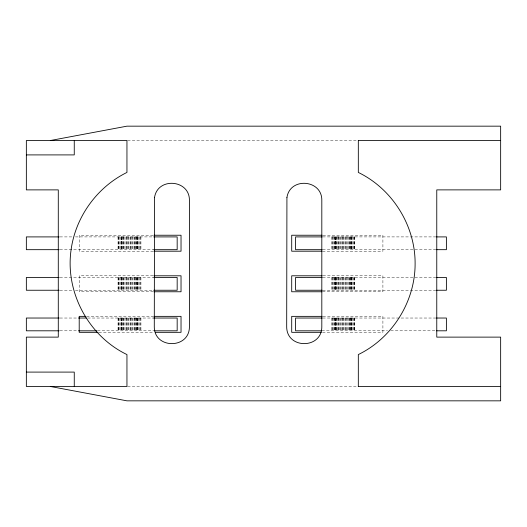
<?xml version="1.0" encoding="UTF-8"?>
<svg xmlns="http://www.w3.org/2000/svg" width="527" height="527" viewBox="0 0 527 527"><rect width="100%" height="100%" fill="white"/><g stroke="black" fill="none" stroke-linecap="round" stroke-linejoin="round"><path stroke-width="0.4" stroke-dasharray="2.63 1.98" d="M127.633 140.531L357.425 140.531M153.113 235.233L79.208 235.233L79.208 251.201L153.113 251.201M322.932 235.233L382.905 235.233L382.905 251.201L322.932 251.201M59.887 236.906L72.199 236.906M75.433 236.906L153.818 236.906M322.708 236.906L435.757 236.906M59.887 249.679L153.818 249.679M322.708 249.679L435.757 249.679M153.113 275.799L79.208 275.799L79.208 291.767L153.113 291.767M322.932 275.799L382.905 275.799L382.905 291.767L322.932 291.767M59.887 277.465L153.818 277.465M322.708 277.465L435.757 277.465M59.887 290.245L72.199 290.245M75.433 290.245L153.818 290.245M322.708 290.245L435.757 290.245M86.599 316.358L153.113 316.358M322.932 316.358L382.905 316.358L382.905 332.326L322.109 332.326M59.887 318.031L78.747 318.031M87.699 318.031L153.818 318.031M322.708 318.031L435.757 318.031M59.887 330.804L78.747 330.804M97.521 330.804L153.818 330.804M321.885 330.804L387.49 330.804M390.718 330.804L435.757 330.804M98.918 332.326L153.93 332.326M127.633 386.469L357.425 386.469M354.691 236.906L354.691 249.679M354.691 277.465L354.691 290.245M354.691 318.031L354.691 330.804M354.533 236.906L354.533 249.679M354.533 277.465L354.533 290.245M354.533 318.031L354.533 330.804M354.058 236.906L354.058 249.679M354.058 277.465L354.058 290.245M354.058 318.031L354.058 330.804M353.281 236.906L353.281 249.679M353.281 277.465L353.281 290.245M353.281 318.031L353.281 330.804M352.227 236.906L352.227 249.679M352.227 277.465L352.227 290.245M352.227 318.031L352.227 330.804M351.496 236.906L351.496 249.679M351.496 277.465L351.496 290.245M351.496 318.031L351.496 330.804M351.384 236.906L351.384 249.679M351.384 277.465L351.384 290.245M351.384 318.031L351.384 330.804M351.041 236.906L351.041 249.679M351.041 277.465L351.041 290.245M351.041 318.031L351.041 330.804M350.923 236.906L350.923 249.679M350.923 277.465L350.923 290.245M350.923 318.031L350.923 330.804M350.481 236.906L350.481 249.679M350.481 277.465L350.481 290.245M350.481 318.031L350.481 330.804M349.717 236.906L349.717 249.679M349.717 277.465L349.717 290.245M349.717 318.031L349.717 330.804M349.401 236.906L349.401 249.679M349.401 277.465L349.401 290.245M349.401 318.031L349.401 330.804M348.775 236.906L348.775 249.679M348.775 277.465L348.775 290.245M348.775 318.031L348.775 330.804M347.708 236.906L347.675 249.679M347.675 277.465L347.708 290.245M347.708 318.031L347.675 330.804M346.456 236.906L346.456 249.679M346.456 277.465L346.456 290.245M346.456 318.031L346.456 330.804M345.89 236.906L345.89 249.679M345.89 277.465L345.89 290.245M345.89 318.031L345.89 330.804M345.139 236.906L345.139 249.679M345.139 277.465L345.139 290.245M345.139 318.031L345.139 330.804M343.993 236.906L343.993 249.679M343.993 277.465L343.993 290.245M343.993 318.031L343.993 330.804M343.775 236.906L343.775 249.679M343.775 277.465L343.775 290.245M343.775 318.031L343.775 330.804M342.392 236.906L342.392 249.679M342.392 277.465L342.392 290.245M342.392 318.031L342.392 330.804M342.082 236.906L342.082 249.679M342.082 277.465L342.082 290.245M342.082 318.031L342.082 330.804M341.028 236.906L341.028 249.679M341.028 277.465L341.028 290.245M341.028 318.031L341.028 330.804M340.192 236.906L340.192 249.679M340.192 277.465L340.192 290.245M340.192 318.031L340.192 330.804M339.731 236.906L339.731 249.679M339.731 277.465L339.731 290.245M339.731 318.031L339.731 330.804M338.525 236.906L338.525 249.679M338.525 277.465L338.525 290.245M338.525 318.031L338.525 330.804M338.393 236.906L338.393 249.679M338.393 277.465L338.393 290.245M338.393 318.031L338.393 330.804M337.451 236.906L337.451 249.679M337.451 277.465L337.451 290.245M337.451 318.031L337.451 330.804M336.727 236.906L336.727 249.679M336.727 277.465L336.727 290.245M336.727 318.031L336.727 330.804M336.536 236.906L336.536 249.679M336.536 277.465L336.536 290.245M336.536 318.031L336.536 330.804M335.804 236.906L335.804 249.679M335.804 277.465L335.804 290.245M335.804 318.031L335.804 330.804M335.277 236.906L335.277 249.679M335.277 277.465L335.277 290.245M335.277 318.031L335.277 330.804M335.238 236.906L335.238 249.679M335.238 277.465L335.238 290.245M335.238 318.031L335.238 330.804M335.047 236.906L335.047 249.679M335.047 277.465L335.047 290.245M335.047 318.031L335.047 330.804M334.968 236.906L334.968 249.679M334.968 277.465L334.968 290.245M334.968 318.031L334.968 330.804M334.895 236.906L334.895 249.679M334.895 277.465L334.895 290.245M334.895 318.031L334.895 330.804M333.966 236.906L333.966 249.679M333.966 277.465L333.966 290.245M333.966 318.031L333.966 330.804M332.959 236.906L332.959 249.679M332.959 277.465L332.959 290.245M332.959 318.031L332.959 330.804M332.227 236.906L332.227 249.679M332.227 277.465L332.227 290.245M332.227 318.031L332.227 330.804M331.806 236.906L331.806 249.679M331.806 277.465L331.806 290.245M331.806 318.031L331.806 330.804M140.933 236.906L140.933 249.679M140.933 277.465L140.933 290.245M140.933 318.031L140.933 330.804M140.511 236.906L140.511 249.679M140.511 277.465L140.511 290.245M140.511 318.031L140.511 330.804M139.78 236.906L139.78 249.679M139.78 277.465L139.78 290.245M139.78 318.031L139.78 330.804M138.772 236.906L138.772 249.679M138.772 277.465L138.772 290.245M138.772 318.031L138.772 330.804M137.771 236.906L137.85 249.679M137.771 277.465L137.85 290.245M137.85 318.031L137.771 330.804M137.699 236.906L137.699 249.679M137.699 277.465L137.699 290.245M137.699 318.031L137.699 330.804M137.501 236.906L137.461 249.679M137.501 277.465L137.461 290.245M137.461 318.031L137.501 330.804M136.934 236.906L136.934 249.679M136.934 277.465L136.934 290.245M136.934 318.031L136.934 330.804M136.203 236.906L136.203 249.679M136.203 277.465L136.203 290.245M136.203 318.031L136.203 330.804M136.012 236.906L136.012 249.679M136.012 277.465L136.012 290.245M136.012 318.031L136.012 330.804M135.287 236.906L135.287 249.679M135.287 277.465L135.287 290.245M135.287 318.031L135.287 330.804M134.345 236.906L134.345 249.679M134.345 277.465L134.345 290.245M134.345 318.031L134.345 330.804M134.214 236.906L134.214 249.679M134.214 277.465L134.214 290.245M134.214 318.031L134.214 330.804M133.008 236.906L133.008 249.679M133.008 277.465L133.008 290.245M133.008 318.031L133.008 330.804M132.547 236.906L132.547 249.679M132.547 277.465L132.547 290.245M132.547 318.031L132.547 330.804M131.71 236.906L131.71 249.679M131.71 277.465L131.71 290.245M131.71 318.031L131.71 330.804M130.663 236.906L130.663 249.679M130.663 277.465L130.663 290.245M130.663 318.031L130.663 330.804M130.347 236.906L130.347 249.679M130.347 277.465L130.347 290.245M130.347 318.031L130.347 330.804M128.963 236.906L128.963 249.679M128.963 277.465L128.963 290.245M128.963 318.031L128.963 330.804M128.746 236.906L128.746 249.679M128.746 277.465L128.746 290.245M128.746 318.031L128.746 330.804M127.6 236.906L127.6 249.679M127.6 277.465L127.6 290.245M127.6 318.031L127.6 330.804M126.855 236.906L126.855 249.679M126.855 277.465L126.855 290.245M126.855 318.031L126.855 330.804M126.282 236.906L126.282 249.679M126.282 277.465L126.282 290.245M126.282 318.031L126.282 330.804M125.064 236.906L125.037 249.679M125.064 277.465L125.037 290.245M125.064 318.031L125.037 330.804M123.964 236.906L123.964 249.679M123.964 277.465L123.964 290.245M123.964 318.031L123.964 330.804M123.338 236.906L123.338 249.679M123.338 277.465L123.338 290.245M123.338 318.031L123.338 330.804M123.022 236.906L123.022 249.679M123.022 277.465L123.022 290.245M123.022 318.031L123.022 330.804M122.257 236.906L122.257 249.679M122.257 277.465L122.257 290.245M122.257 318.031L122.257 330.804M121.823 236.906L121.823 249.679M121.823 277.465L121.823 290.245M121.823 318.031L121.823 330.804M121.697 236.906L121.697 249.679M121.697 277.465L121.697 290.245M121.697 318.031L121.697 330.804M121.355 236.906L121.355 249.679M121.355 277.465L121.355 290.245M121.355 318.031L121.355 330.804M121.243 236.906L121.243 249.679M121.243 277.465L121.243 290.245M121.243 318.031L121.243 330.804M120.512 236.906L120.512 249.679M120.512 277.465L120.512 290.245M120.512 318.031L120.512 330.804M119.458 236.906L119.458 249.679M119.458 277.465L119.458 290.245M119.458 318.031L119.458 330.804M118.68 236.906L118.68 249.679M118.68 277.465L118.68 290.245M118.68 318.031L118.68 330.804M118.206 236.906L118.206 249.679M118.206 277.465L118.206 290.245M118.206 318.031L118.206 330.804M118.048 236.906L118.048 249.679M118.048 277.465L118.048 290.245M118.048 318.031L118.048 330.804"/><path stroke-width="0.79" d="M50.302 140.531L126.948 126.164L500.65 126.164L500.65 189.878L436.771 189.878L436.771 337.122L500.65 337.122L500.65 400.836L126.948 400.836L50.302 386.469M358.248 140.531L500.65 140.531M26.35 154.905L74.261 154.905L74.261 140.531M153.93 235.233L181.031 235.233L181.031 251.201L153.93 251.201M322.109 235.233L291.708 235.233L291.708 251.201L322.109 251.201M59.096 236.906L26.35 236.906L26.35 249.679L59.096 249.679M153.818 236.906L177.171 236.906L177.171 249.679L153.818 249.679M322.142 236.906L295.568 236.906L295.568 249.679L322.142 249.679M436.567 236.906L446.389 236.906L446.389 249.679L436.567 249.679M153.93 275.799L181.031 275.799L181.031 291.767L153.93 291.767M322.109 275.799L291.708 275.799L291.708 291.767L322.109 291.767M59.096 277.465L26.35 277.465L26.35 290.245L59.096 290.245M153.818 277.465L177.171 277.465L177.171 290.245L153.818 290.245M322.142 277.465L295.568 277.465L295.568 290.245L322.142 290.245M436.567 277.465L446.389 277.465L446.389 290.245L436.567 290.245M85.776 316.358L79.208 316.358L79.208 332.326L98.094 332.326M153.93 316.358L181.031 316.358L181.031 332.326L155.577 332.326M322.109 316.358L291.708 316.358L291.708 332.326L321.286 332.326M59.096 318.031L26.35 318.031L26.35 330.804L59.096 330.804M78.707 318.031L86.118 318.031M153.818 318.031L177.171 318.031L177.171 330.804L154.622 330.804M322.142 318.031L295.568 318.031L295.568 330.804L321.338 330.804M436.567 318.031L446.389 318.031L446.389 330.804L436.567 330.804M78.707 330.804L96.764 330.804M26.35 372.095L74.261 372.095L74.261 386.469M358.248 386.469L500.65 386.469M358.32 140.531L358.32 172.434C392.457 188.989 415.263 225.563 415.111 263.5C415.263 301.437 392.457 338.011 358.32 354.566L358.32 386.469M71.145 249.409C64.834 291.754 88.345 336.055 126.948 354.566L126.948 386.469L26.35 386.469L26.35 337.122L58.286 337.122L58.286 189.878L26.35 189.878L26.35 140.531L126.948 140.531L126.948 172.434C97.205 187.013 75.75 216.604 71.145 249.409M154.523 197.632L154.286 326.476C153.897 349.335 189.799 349.335 189.41 326.476L189.41 200.523C189.931 179.483 157.468 176.795 154.523 197.632M286.925 197.632L286.688 326.476C286.299 349.335 322.195 349.335 321.813 326.476L321.813 200.523C322.333 179.483 289.87 176.795 286.925 197.632"/></g></svg>
